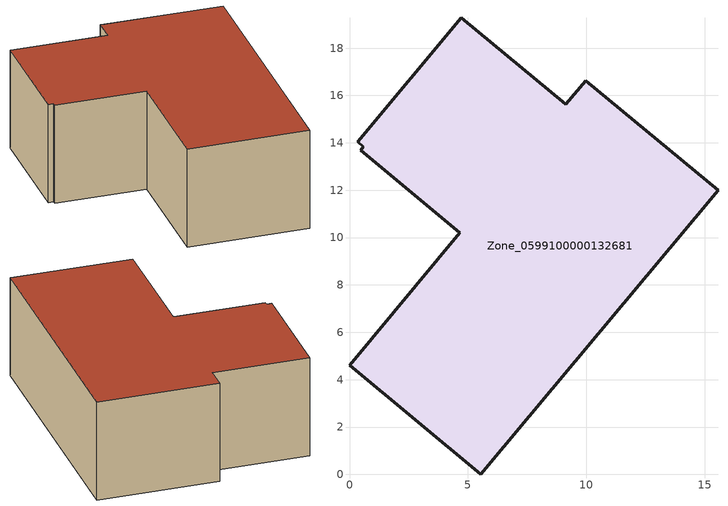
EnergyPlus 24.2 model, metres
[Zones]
Zone_0599100000132681
 floor ground (C_G): 0.36,14.04 4.73,19.29 9.14,15.62 9.98,16.63 15.56,12 5.55,0 0,4.61 4.65,10.21 0.47,13.69 0.58,13.84 z0
 wall outside (C_F): 15.56,12 9.98,16.63 9.14,15.62 4.73,19.29 0.36,14.04 0.58,13.84 0.47,13.69 4.65,10.21 0,4.61 5.55,0 15.56,12 z0:6.21
 roof outside (C_R): 4.73,19.29 0.36,14.04 0.58,13.84 0.47,13.69 4.65,10.21 0,4.61 5.55,0 15.56,12 9.98,16.63 9.14,15.62 z6.21
[BUILDING]
Pand.0599100000132681: North Axis=0; Terrain=City; Loads Convergence Tolerance Value=0.04; Temperature Convergence Tolerance Value=0.4; Solar Distribution=FullExterior; Maximum Number of Warmup Days=25; Minimum Number of Warmup Days=1
[Site:Location]
Rotterdam.The.Hague.AP_ZH_NLD Design_Conditions: Latitude=51.96; Longitude=4.45; Time Zone=1; Elevation=-4.5
[SITE:GROUNDTEMPERATURE:BUILDINGSURFACE]
18, 18, 18, 18, 18, 18, 18, 18, 18, 18, 18, 18
[MATERIAL] Thermal Absorptance=0.9; Solar Absorptance=0.7; Visible Absorptance=0.7
Name | Roughness | Thickness | Conductivity | Density | Specific Heat
G.D.1965 | MediumSmooth | 0.15 | 1 | 540 | 1210
F.D.1965 | Rough | 0.3 | 0.857143 | 1920 | 840
R.D.1965 | MediumRough | 0.2 | 0.08 | 1500 | 1000
[CONSTRUCTION]
C_G: G.D.1965
C_F: F.D.1965
C_R: R.D.1965
[ZONE]
Zone_0599100000132681: Type=1; Multiplier=1; Ceiling Height=Autocalculate; Volume=Autocalculate; Floor Area=autocalculate; Part of Total Floor Area=Yes
[ZONEINFILTRATION:DESIGNFLOWRATE]
Infil_Zone_0599100000132681: Zone or ZoneList or Space or SpaceList=Zone_0599100000132681; Schedule=AlwaysOn; Design Flow Rate Calculation Method=Flow/Area; Flow Rate per Floor Area=0.0042; Constant Term Coefficient=1; Temperature Term Coefficient=0; Velocity Term Coefficient=0; Velocity Squared Term Coefficient=0
[HVACTEMPLATE:ZONE:IDEALLOADSAIRSYSTEM]
Zone_0599100000132681: Maximum Heating Supply Air Temperature=50; Minimum Cooling Supply Air Temperature=13; Maximum Heating Supply Air Humidity Ratio=0.0156; Minimum Cooling Supply Air Humidity Ratio=0.0077; Heating Limit=NoLimit; Cooling Limit=NoLimit; Dehumidification Control Type=ConstantSensibleHeatRatio; Cooling Sensible Heat Ratio=0.7; Dehumidification Setpoint=60; Humidification Control Type=None; Humidification Setpoint=30; Outdoor Air Method=None; Outdoor Air Flow Rate per Person=0.00944; Outdoor Air Flow Rate per Zone Floor Area=0; Outdoor Air Flow Rate per Zone=0; Demand Controlled Ventilation Type=None; Outdoor Air Economizer Type=NoEconomizer; Heat Recovery Type=None; Sensible Heat Recovery Effectiveness=0.7; Latent Heat Recovery Effectiveness=0.65
[ZONECONTROL:THERMOSTAT]
ThermostatControl_Zone_0599100000132681: Zone or ZoneList=Zone_0599100000132681; Control Type Schedule=DualSetpointControlType; Control 1=Thermostat_Zone_0599100000132681; Temperature Difference Between Cutout And Setpoint=0
[THERMOSTATSETPOINT:DUALSETPOINT]
Thermostat_Zone_0599100000132681: Heating Setpoint Temperature Schedule=HeatingSetpoint_Zone_0599100000132681; Cooling Setpoint Temperature Schedule=CoolingSetpoint_Zone_0599100000132681
[SCHEDULE:COMPACT]
HeatingSetpoint_Zone_0599100000132681: Through: 12/31, For: AllDays, Until: 24:00, 21
CoolingSetpoint_Zone_0599100000132681: Through: 12/31, For: AllDays, Until: 24:00, 24
DualSetpointControlType: Through: 12/31, For: AllDays, Until: 24:00, 4
AlwaysOn: Through: 12/31, For: AllDays, Until: 24:00, 1
